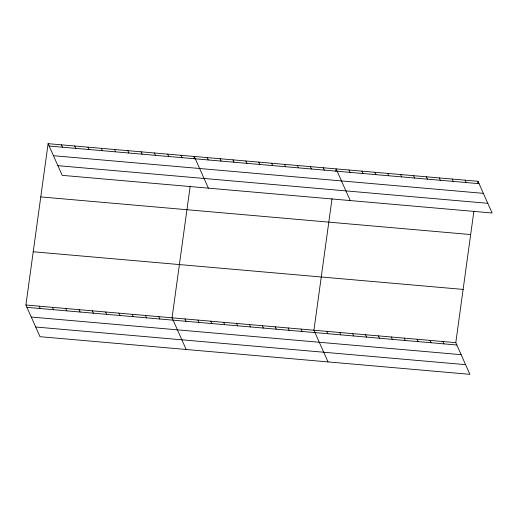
<?xml version="1.0" encoding="UTF-8"?>
<svg xmlns="http://www.w3.org/2000/svg" width="518" height="518" viewBox="0 0 518 518"><rect width="100%" height="100%" fill="white"/><g stroke="black" fill="none" stroke-linecap="round" stroke-linejoin="round"><path stroke-width="0.78" d="M473.905 211.066L455.795 342.651L469.897 374.326L40.003 336.687L25.9 305.011L48.103 143.674L477.997 181.313L492.1 212.989L62.205 175.349L48.103 143.674M190.171 186.221L172.067 317.812L186.169 349.482M193.946 158.819L194.269 156.468L208.365 188.144M332.038 198.647L313.927 330.231L328.03 361.907M335.806 171.238L336.13 168.894L350.233 200.563M477.674 183.663L477.997 181.313M49.152 146.031L479.046 183.67M53.458 155.704L483.352 193.344M57.899 165.669L487.794 203.315M40.773 196.918L470.674 234.557M33.23 251.767L463.124 289.413M25.9 305.011L455.795 342.651M26.949 307.368L456.844 345.007M31.255 317.042L461.149 354.681M35.697 327.013L465.591 364.653M465.099 180.186L466.148 182.537M452.201 179.053L453.25 181.41M439.309 177.927L440.358 180.283M426.411 176.793L427.46 179.15M413.513 175.667L414.562 178.024M400.615 174.54L401.664 176.891M387.717 173.407L388.765 175.764M374.825 172.28L375.874 174.637M442.896 341.524L443.945 343.881M361.927 171.147L362.976 173.504M430.005 340.397L431.054 342.748M349.028 170.021L350.077 172.377M417.107 339.264L418.155 341.621M404.208 338.137L405.257 340.494M323.232 167.761L324.281 170.118M391.31 337.004L392.359 339.361M310.34 166.634L311.389 168.991M378.412 335.878L379.461 338.235M297.442 165.507L298.491 167.858M365.52 334.751L366.569 337.101M284.544 164.374L285.593 166.731M352.622 333.618L353.671 335.975M271.646 163.248L272.695 165.605M339.724 332.491L340.773 334.848M258.754 162.115L259.796 164.471M326.826 331.358L327.875 333.715M245.856 160.988L246.905 163.345M232.958 159.861L234.006 162.212M301.036 329.105L302.085 331.455M220.059 158.728L221.108 161.085M288.137 327.972L289.186 330.329M207.161 157.601L208.21 159.958M275.239 326.845L276.288 329.202M262.341 325.712L263.39 328.069M180.976 155.309L182.025 157.66M249.443 324.585L250.492 326.942M167.69 154.144L168.739 156.501M236.551 323.459L237.6 325.809M154.403 152.978L155.452 155.335M223.653 322.325L224.702 324.682M141.116 151.819L142.165 154.17M210.755 321.199L211.804 323.556M127.829 150.654L128.878 153.011M197.857 320.066L198.906 322.423M114.543 149.488L115.592 151.845M184.958 318.939L186.007 321.296M101.25 148.329L102.299 150.68M87.963 147.164L89.012 149.521M158.78 316.647L159.829 319.004M74.676 145.998L75.725 148.355M145.487 315.481L146.536 317.838M61.389 144.839L62.438 147.19M132.2 314.322L133.249 316.673M118.913 313.157L119.962 315.514M105.627 311.991L106.676 314.348M92.34 310.832L93.389 313.183M79.053 309.667L80.102 312.024M65.76 308.501L66.809 310.858M52.473 307.342L53.522 309.693M39.187 306.177L40.236 308.534"/></g></svg>
